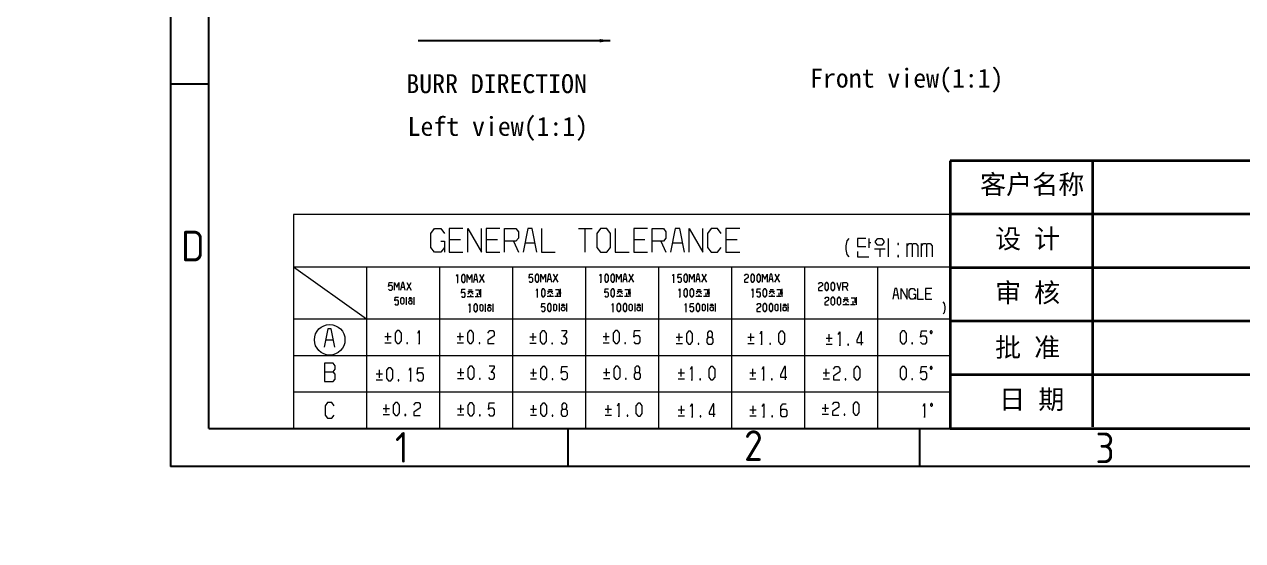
# Model space of a CAD drawing. Header units: millimetres. Extents: x -2825 to 0, y 0 to 11235.
# Drawn here: x -899.4 to -668, y 4907.4 to 5005.5 of the extents above; entities that cross this region are included whole.
import ezdxf
from ezdxf.enums import TextEntityAlignment as Align

# ---------------------------------------------------------------- set-up
doc = ezdxf.new("R2010")
doc.units = ezdxf.units.MM
doc.styles.add('ISO Proportional', font='isocp.shx')
doc.dimstyles.new('\\M+3BBE7\\M+3BABB Standard', dxfattribs={"dimscale": 20, "dimtxt": 0.18, "dimasz": 0.1, "dimexe": 0.18, "dimexo": 0.0625, "dimgap": 0.09, "dimtad": 1, "dimdec": 1, "dimzin": 0, "dimdsep": 46, "dimtxsty": 'Standard', "dimcen": 0, "dimadec": 0, "dimazin": 0, "dimtfac": 1, "dimtdec": 1, "dimtmove": 0, "dimatfit": 2, "dimfxl": 0, "dimtolj": 1, "dimtzin": 0, "dimarcsym": 0})
doc.dimstyles.get("Standard").update_dxf_attribs({"dimscale": 20, "dimtxt": 0.18, "dimasz": 0.1, "dimexe": 0.18, "dimexo": 0.0625, "dimgap": 0.09, "dimtad": 1, "dimdec": 4, "dimzin": 0, "dimdsep": 46, "dimtxsty": 'Standard', "dimcen": 0, "dimadec": 0, "dimazin": 0, "dimtfac": 1, "dimtdec": 4, "dimtmove": 0, "dimatfit": 2, "dimfxl": 0, "dimtolj": 1, "dimtzin": 0, "dimarcsym": 0})

# ---------------------------------------------------------------- blocks, each defined once
blk = doc.blocks.new('*D8')
at = {"color": 0, "lineweight": -2}
for p, q in [((-884.83, 11228.93), (-872.23, 11228.93)), ((-844.06, 11208.64), (-872.23, 11228.93)), ((-839.52, 11205.37), (-842.44, 11207.47)), ((0, 0), (0, 0))]:
    blk.add_line(p, q, dxfattribs=at)
at = {"color": 0}
for points in [[(-842.25, 11207.74), (-842.64, 11207.2), (-844.06, 11208.64)], [(-839.71, 11205.1), (-839.32, 11205.64), (-837.9, 11204.2)]]:
    blk.add_solid(points, dxfattribs=at)
at = {"layer": 'Defpoints', "color": 0}
for p in [(-844.06, 11208.64), (-837.9, 11204.2)]:
    blk.add_point(p, dxfattribs=at)
at = {"color": 0, "insert": (-879.43, 11232.53), "char_height": 3.6, "attachment_point": 5}
blk.add_mtext('\\A1;∅7.6', dxfattribs=at)
blk = doc.blocks.new('*D9')
at = {"color": 0, "lineweight": -2}
for p, q in [((-2824.77, 11144.5), (-2812.17, 11144.5)), ((-2784, 11124.21), (-2812.17, 11144.5)), ((-2779.46, 11120.94), (-2782.38, 11123.04)), ((0, 0), (0, 0))]:
    blk.add_line(p, q, dxfattribs=at)
at = {"color": 0}
for points in [[(-2782.18, 11123.31), (-2782.57, 11122.77), (-2784, 11124.21)], [(-2779.65, 11120.67), (-2779.26, 11121.21), (-2777.83, 11119.77)]]:
    blk.add_solid(points, dxfattribs=at)
at = {"layer": 'Defpoints', "color": 0}
for p in [(-2784, 11124.21), (-2777.83, 11119.77)]:
    blk.add_point(p, dxfattribs=at)
at = {"color": 0, "insert": (-2819.37, 11148.1), "char_height": 3.6, "attachment_point": 5}
blk.add_mtext('\\A1;∅7.6', dxfattribs=at)
blk = doc.blocks.new('*D10')
at = {"color": 0, "lineweight": -2}
for p, q in [((-1174.23, 11152.07), (-1161.63, 11152.07)), ((-1133.46, 11131.78), (-1161.63, 11152.07)), ((-1128.92, 11128.51), (-1131.84, 11130.61)), ((0, 0), (0, 0))]:
    blk.add_line(p, q, dxfattribs=at)
at = {"color": 0}
for points in [[(-1131.64, 11130.88), (-1132.03, 11130.34), (-1133.46, 11131.78)], [(-1129.11, 11128.23), (-1128.72, 11128.78), (-1127.29, 11127.34)]]:
    blk.add_solid(points, dxfattribs=at)
at = {"layer": 'Defpoints', "color": 0}
for p in [(-1133.46, 11131.78), (-1127.29, 11127.34)]:
    blk.add_point(p, dxfattribs=at)
at = {"color": 0, "insert": (-1168.83, 11155.67), "char_height": 3.6, "attachment_point": 5}
blk.add_mtext('\\A1;∅7.6', dxfattribs=at)

msp = doc.modelspace()

# ---------------------------------------------------------------- linework, layer by layer
for p in [(-871.65, 5211.89), (-454.92, 4921.49)]:
    msp.add_line(p, (-871.65, 4921.49))
at = {"color": 0}
for p, q in [((-864.39, 4928.75), (-864.39, 5204.63)), ((-864.39, 4994.09), (-871.65, 4994.09)), ((-864.39, 4928.75), (-462.18, 4928.75)), ((-796.14, 4921.49), (-796.14, 4928.75)), ((-729.35, 4921.49), (-729.35, 4928.75))]:
    msp.add_line(p, q, dxfattribs=at)
at = {"color": 7, "lineweight": 35}
for p, q in [((-723.54, 4979.57), (-723.54, 4928.75)), ((-462.18, 4979.57), (-723.54, 4979.57)), ((-696.55, 4979.57), (-696.55, 4929.06)), ((-462.18, 4969.41), (-723.54, 4969.41)), ((-462.18, 4959.24), (-723.54, 4959.24)), ((-462.18, 4949.08), (-723.54, 4949.08)), ((-588.47, 4938.91), (-723.54, 4938.91)), ((-723.54, 4928.75), (-462.18, 4928.75))]:
    msp.add_line(p, q, dxfattribs=at)
at = {"color": 7, "lineweight": 0}
for points in [[(-848.28, 4969.34), (-848.28, 4928.75)], [(-723.54, 4969.34), (-848.28, 4969.34)], [(-819.61, 4963.11), (-820.32, 4962.22), (-821.51, 4962.22), (-822.22, 4963.11), (-822.22, 4965.78), (-821.51, 4966.67), (-820.32, 4966.67), (-819.61, 4965.78)], [(-816.11, 4966.67), (-818.72, 4966.67), (-818.72, 4962.22), (-816.11, 4962.22)], [(-815.21, 4962.22), (-815.21, 4966.67), (-812.6, 4962.22), (-812.6, 4966.67)], [(-809.1, 4966.67), (-811.71, 4966.67), (-811.71, 4962.22), (-809.1, 4962.22)], [(-808.21, 4962.22), (-808.21, 4966.67), (-806.07, 4966.67), (-805.59, 4966.08), (-805.59, 4964.89), (-806.07, 4964.3), (-808.21, 4964.3)], [(-802.09, 4962.22), (-802.98, 4966.67), (-803.81, 4966.67), (-804.7, 4962.22)], [(-801.2, 4966.67), (-801.2, 4962.22), (-798.58, 4962.22)], [(-794.19, 4966.67), (-791.57, 4966.67)], [(-792.88, 4962.22), (-792.88, 4966.67)], [(-787.18, 4966.67), (-787.18, 4962.22), (-784.56, 4962.22)], [(-781.06, 4966.67), (-783.67, 4966.67), (-783.67, 4962.22), (-781.06, 4962.22)], [(-780.17, 4962.22), (-780.17, 4966.67), (-778.03, 4966.67), (-777.56, 4966.08), (-777.56, 4964.89), (-778.03, 4964.3), (-780.17, 4964.3)], [(-774.05, 4962.22), (-774.94, 4966.67), (-775.77, 4966.67), (-776.66, 4962.22)], [(-773.16, 4962.22), (-773.16, 4966.67), (-770.55, 4962.22), (-770.55, 4966.67)], [(-767.04, 4965.78), (-767.76, 4966.67), (-768.94, 4966.67), (-769.66, 4965.78), (-769.66, 4963.11), (-768.94, 4962.22), (-767.76, 4962.22), (-767.04, 4963.11)], [(-763.54, 4966.67), (-766.15, 4966.67), (-766.15, 4962.22), (-763.54, 4962.22)], [(-848.28, 4965.38), (-848.28, 4928.75)], [(-820.32, 4964.3), (-819.61, 4964.3), (-819.61, 4962.22)], [(-818.72, 4964.6), (-816.58, 4964.6)], [(-811.71, 4964.6), (-809.57, 4964.6)], [(-806.54, 4964.3), (-805.59, 4962.22)], [(-804.35, 4964), (-802.45, 4964)], [(-783.67, 4964.6), (-781.54, 4964.6)], [(-778.51, 4964.3), (-777.56, 4962.22)], [(-776.31, 4964), (-774.41, 4964)], [(-766.15, 4964.6), (-764.01, 4964.6)], [(-742.82, 4964.8), (-743.19, 4964.33), (-743.37, 4963.41), (-743.37, 4962.72), (-743.19, 4961.79), (-742.82, 4961.33)], [(-739.6, 4964.8), (-741.19, 4964.8), (-741.19, 4963.31), (-739.6, 4963.31)], [(-739.01, 4964.8), (-739.01, 4963.06)], [(-739.01, 4964.05), (-738.61, 4964.05)], [(-735.35, 4964.8), (-735.35, 4961.33)], [(-731.73, 4961.33), (-731.73, 4963.87)], [(-731.73, 4963.41), (-731.36, 4963.87), (-730.9, 4963.87), (-730.71, 4963.64)], [(-730.71, 4961.33), (-730.71, 4963.64), (-730.53, 4963.87), (-730.07, 4963.87), (-729.7, 4963.41), (-729.7, 4961.33)], [(-729, 4961.33), (-729, 4963.87)], [(-729, 4963.41), (-728.64, 4963.87), (-728.17, 4963.87), (-727.99, 4963.64)], [(-727.99, 4961.33), (-727.99, 4963.64), (-727.8, 4963.87), (-727.34, 4963.87), (-726.97, 4963.41), (-726.97, 4961.33)], [(-741.19, 4962.32), (-741.19, 4961.33), (-739.01, 4961.33)], [(-737.92, 4962.82), (-735.94, 4962.82)], [(-736.93, 4962.82), (-736.93, 4961.33)], [(-848.28, 4959.44), (-723.54, 4959.44)], [(-848.28, 4959.44), (-834.42, 4949.54)], [(-834.42, 4959.44), (-834.42, 4928.75)], [(-820.56, 4959.44), (-820.56, 4928.75)], [(-806.7, 4959.44), (-806.7, 4928.75)], [(-792.84, 4959.44), (-792.84, 4928.75)], [(-778.98, 4959.44), (-778.98, 4928.75)], [(-765.12, 4959.44), (-765.12, 4928.75)], [(-751.26, 4959.44), (-751.26, 4928.75)], [(-737.4, 4959.44), (-737.4, 4928.75)], [(-817.32, 4957.64), (-817.16, 4957.94), (-817.16, 4956.45)], [(-815.3, 4956.45), (-815.3, 4957.94), (-814.86, 4957.05), (-814.43, 4957.94), (-814.43, 4956.45)], [(-813.26, 4956.45), (-813.55, 4957.94), (-813.83, 4957.94), (-814.13, 4956.45)], [(-814.01, 4957.05), (-813.37, 4957.05)], [(-812.96, 4956.45), (-812.09, 4957.94)], [(-812.96, 4957.94), (-812.09, 4956.45)], [(-803.55, 4956.71), (-803.39, 4956.51), (-803, 4956.51), (-802.84, 4956.71), (-802.84, 4957.21), (-803, 4957.41), (-803.39, 4957.41), (-803.55, 4957.26), (-803.47, 4958), (-802.84, 4958)], [(-801.29, 4956.51), (-801.29, 4958), (-800.86, 4957.11), (-800.42, 4958), (-800.42, 4956.51)], [(-799.25, 4956.51), (-799.55, 4958), (-799.83, 4958), (-800.13, 4956.51)], [(-800.01, 4957.11), (-799.37, 4957.11)], [(-798.96, 4956.51), (-798.09, 4958)], [(-798.96, 4958), (-798.09, 4956.51)], [(-790.11, 4957.7), (-789.95, 4958), (-789.95, 4956.51)], [(-786.93, 4956.51), (-786.93, 4958), (-786.49, 4957.11), (-786.06, 4958), (-786.06, 4956.51)], [(-784.89, 4956.51), (-785.18, 4958), (-785.46, 4958), (-785.76, 4956.51)], [(-785.64, 4957.11), (-785, 4957.11)], [(-784.59, 4956.51), (-783.72, 4958)], [(-784.59, 4958), (-783.72, 4956.51)], [(-776.25, 4957.7), (-776.1, 4958), (-776.1, 4956.51)], [(-775.32, 4956.71), (-775.16, 4956.51), (-774.77, 4956.51), (-774.61, 4956.71), (-774.61, 4957.21), (-774.77, 4957.41), (-775.16, 4957.41), (-775.32, 4957.26), (-775.24, 4958), (-774.61, 4958)], [(-773.06, 4956.51), (-773.06, 4958), (-772.63, 4957.11), (-772.19, 4958), (-772.19, 4956.51)], [(-771.03, 4956.51), (-771.32, 4958), (-771.6, 4958), (-771.9, 4956.51)], [(-771.78, 4957.11), (-771.15, 4957.11)], [(-770.73, 4956.51), (-769.86, 4958)], [(-770.73, 4958), (-769.86, 4956.51)], [(-762.63, 4957.7), (-762.39, 4958), (-762.08, 4958), (-761.92, 4957.8), (-761.92, 4957.41), (-762.63, 4956.91), (-762.63, 4956.51), (-761.92, 4956.51)], [(-759.21, 4956.51), (-759.21, 4958), (-758.77, 4957.11), (-758.33, 4958), (-758.33, 4956.51)], [(-757.17, 4956.51), (-757.46, 4958), (-757.74, 4958), (-758.04, 4956.51)], [(-757.92, 4957.11), (-757.28, 4957.11)], [(-756.87, 4956.51), (-756, 4958)], [(-756.87, 4958), (-756, 4956.51)], [(-830.23, 4955.17), (-830.06, 4954.97), (-829.67, 4954.97), (-829.51, 4955.17), (-829.51, 4955.67), (-829.67, 4955.87), (-830.06, 4955.87), (-830.23, 4955.71), (-830.15, 4956.46), (-829.51, 4956.46)], [(-829.14, 4954.97), (-829.14, 4956.46), (-828.7, 4955.57), (-828.26, 4956.46), (-828.26, 4954.97)], [(-827.1, 4954.97), (-827.39, 4956.46), (-827.67, 4956.46), (-827.97, 4954.97)], [(-827.85, 4955.57), (-827.22, 4955.57)], [(-826.8, 4954.97), (-825.93, 4956.46)], [(-826.8, 4956.46), (-825.93, 4954.97)], [(-817.24, 4956.45), (-817.08, 4956.45)], [(-816.38, 4953.88), (-816.23, 4953.68), (-815.83, 4953.68), (-815.67, 4953.88), (-815.67, 4954.37), (-815.83, 4954.57), (-816.23, 4954.57), (-816.38, 4954.42), (-816.3, 4955.17), (-815.67, 4955.17)], [(-815.21, 4954.74), (-814.19, 4954.74)], [(-815.21, 4954.21), (-814.7, 4954.74), (-814.19, 4954.21)], [(-815.04, 4955.06), (-814.36, 4955.06)], [(-813.73, 4955.06), (-813.05, 4955.06), (-813.05, 4954.1)], [(-812.79, 4955.17), (-812.79, 4953.68)], [(-802.15, 4954.93), (-801.99, 4955.23), (-801.99, 4953.74)], [(-800.04, 4954.8), (-799.02, 4954.8)], [(-800.04, 4954.27), (-799.53, 4954.8), (-799.02, 4954.27)], [(-799.87, 4955.12), (-799.19, 4955.12)], [(-798.56, 4955.12), (-797.88, 4955.12), (-797.88, 4954.16)], [(-798.22, 4954.49), (-798.22, 4953.85)], [(-797.62, 4955.23), (-797.62, 4953.74)], [(-797.62, 4954.49), (-797.45, 4954.49)], [(-790.03, 4956.51), (-789.88, 4956.51)], [(-789.18, 4953.94), (-789.02, 4953.74), (-788.63, 4953.74), (-788.47, 4953.94), (-788.47, 4954.43), (-788.63, 4954.63), (-789.02, 4954.63), (-789.18, 4954.49), (-789.1, 4955.23), (-788.47, 4955.23)], [(-786.84, 4954.8), (-785.82, 4954.8)], [(-786.84, 4954.27), (-786.33, 4954.8), (-785.82, 4954.27)], [(-786.67, 4955.12), (-785.99, 4955.12)], [(-785.35, 4955.12), (-784.68, 4955.12), (-784.68, 4954.16)], [(-785.02, 4954.49), (-785.02, 4953.85)], [(-784.42, 4955.23), (-784.42, 4953.74)], [(-784.42, 4954.49), (-784.25, 4954.49)], [(-776.18, 4956.51), (-776.02, 4956.51)], [(-775.09, 4954.93), (-774.93, 4955.23), (-774.93, 4953.74)], [(-771.81, 4954.8), (-770.79, 4954.8)], [(-771.81, 4954.27), (-771.3, 4954.8), (-770.79, 4954.27)], [(-771.64, 4955.12), (-770.96, 4955.12)], [(-770.33, 4955.12), (-769.65, 4955.12), (-769.65, 4954.16)], [(-769.99, 4954.49), (-769.99, 4953.85)], [(-769.39, 4955.23), (-769.39, 4953.74)], [(-769.39, 4954.49), (-769.23, 4954.49)], [(-761.22, 4954.93), (-761.07, 4955.23), (-761.07, 4953.74)], [(-760.3, 4953.94), (-760.13, 4953.74), (-759.74, 4953.74), (-759.58, 4953.94), (-759.58, 4954.43), (-759.74, 4954.63), (-760.13, 4954.63), (-760.3, 4954.49), (-760.21, 4955.23), (-759.58, 4955.23)], [(-757.95, 4954.8), (-756.94, 4954.8)], [(-757.95, 4954.27), (-757.44, 4954.8), (-756.94, 4954.27)], [(-757.78, 4955.12), (-757.1, 4955.12)], [(-756.47, 4955.12), (-755.79, 4955.12), (-755.79, 4954.16)], [(-756.13, 4954.49), (-756.13, 4953.85)], [(-755.54, 4955.23), (-755.54, 4953.74)], [(-755.54, 4954.49), (-755.36, 4954.49)], [(-748.55, 4956.14), (-748.31, 4956.44), (-747.99, 4956.44), (-747.83, 4956.25), (-747.83, 4955.85), (-748.55, 4955.36), (-748.55, 4954.96), (-747.83, 4954.96)], [(-745.12, 4956.44), (-744.68, 4954.96), (-744.25, 4956.44)], [(-743.95, 4954.96), (-743.95, 4956.44), (-743.24, 4956.44), (-743.08, 4956.25), (-743.08, 4955.85), (-743.24, 4955.65), (-743.95, 4955.65)], [(-743.4, 4955.65), (-743.08, 4954.96)], [(-733.3, 4953.31), (-733.69, 4955.29), (-734.06, 4955.29), (-734.46, 4953.31)], [(-732.9, 4953.31), (-732.9, 4955.29), (-731.74, 4953.31), (-731.74, 4955.29)], [(-730.18, 4953.71), (-730.5, 4953.31), (-731.03, 4953.31), (-731.35, 4953.71), (-731.35, 4954.89), (-731.03, 4955.29), (-730.5, 4955.29), (-730.18, 4954.89)], [(-729.79, 4955.29), (-729.79, 4953.31), (-728.63, 4953.31)], [(-727.07, 4955.29), (-728.23, 4955.29), (-728.23, 4953.31), (-727.07, 4953.31)], [(-829.06, 4952.4), (-828.9, 4952.2), (-828.5, 4952.2), (-828.34, 4952.4), (-828.34, 4952.89), (-828.5, 4953.09), (-828.9, 4953.09), (-829.06, 4952.94), (-828.98, 4953.69), (-828.34, 4953.69)], [(-826.87, 4953.69), (-826.87, 4952.2)], [(-826.48, 4953.37), (-825.72, 4953.37)], [(-826.31, 4953.58), (-825.89, 4953.58)], [(-825.47, 4953.69), (-825.47, 4952.2)], [(-825.47, 4952.94), (-825.29, 4952.94)], [(-815.3, 4953.79), (-814.11, 4953.79)], [(-814.98, 4952.1), (-814.82, 4952.39), (-814.82, 4950.91)], [(-814.7, 4954.1), (-814.7, 4953.79)], [(-813.81, 4953.79), (-812.96, 4953.79)], [(-813.39, 4954.42), (-813.39, 4953.79)], [(-812.79, 4954.42), (-812.62, 4954.42)], [(-811.86, 4952.39), (-811.86, 4950.91)], [(-811.31, 4952.29), (-810.88, 4952.29)], [(-810.46, 4952.39), (-810.46, 4950.91)], [(-802.07, 4953.74), (-801.91, 4953.74)], [(-801.21, 4951.17), (-801.06, 4950.97), (-800.66, 4950.97), (-800.5, 4951.17), (-800.5, 4951.66), (-800.66, 4951.86), (-801.06, 4951.86), (-801.21, 4951.71), (-801.14, 4952.45), (-800.5, 4952.45)], [(-800.13, 4953.85), (-798.94, 4953.85)], [(-799.53, 4954.16), (-799.53, 4953.85)], [(-798.64, 4953.85), (-797.79, 4953.85)], [(-797.85, 4952.45), (-797.85, 4950.97)], [(-797.3, 4952.35), (-796.88, 4952.35)], [(-796.45, 4952.45), (-796.45, 4950.97)], [(-787.78, 4952.16), (-787.62, 4952.45), (-787.62, 4950.97)], [(-786.93, 4953.85), (-785.74, 4953.85)], [(-786.33, 4954.16), (-786.33, 4953.85)], [(-785.44, 4953.85), (-784.59, 4953.85)], [(-783.49, 4952.45), (-783.49, 4950.97)], [(-782.93, 4952.35), (-782.51, 4952.35)], [(-782.08, 4952.45), (-782.08, 4950.97)], [(-775.01, 4953.74), (-774.85, 4953.74)], [(-773.92, 4952.16), (-773.76, 4952.45), (-773.76, 4950.97)], [(-772.99, 4951.17), (-772.83, 4950.97), (-772.43, 4950.97), (-772.27, 4951.17), (-772.27, 4951.66), (-772.43, 4951.86), (-772.83, 4951.86), (-772.99, 4951.71), (-772.91, 4952.45), (-772.27, 4952.45)], [(-771.9, 4953.85), (-770.71, 4953.85)], [(-771.3, 4954.16), (-771.3, 4953.85)], [(-770.41, 4953.85), (-769.56, 4953.85)], [(-769.63, 4952.45), (-769.63, 4950.97)], [(-769.08, 4952.35), (-768.65, 4952.35)], [(-768.23, 4952.45), (-768.23, 4950.97)], [(-761.15, 4953.74), (-760.99, 4953.74)], [(-760.3, 4952.16), (-760.06, 4952.45), (-759.74, 4952.45), (-759.58, 4952.26), (-759.58, 4951.86), (-760.3, 4951.37), (-760.3, 4950.97), (-759.58, 4950.97)], [(-758.04, 4953.85), (-756.85, 4953.85)], [(-757.44, 4954.16), (-757.44, 4953.85)], [(-756.55, 4953.85), (-755.7, 4953.85)], [(-755.77, 4952.45), (-755.77, 4950.97)], [(-755.21, 4952.35), (-754.79, 4952.35)], [(-754.37, 4952.45), (-754.37, 4950.97)], [(-747.38, 4953.37), (-747.14, 4953.67), (-746.82, 4953.67), (-746.66, 4953.47), (-746.66, 4953.08), (-747.38, 4952.58), (-747.38, 4952.18), (-746.66, 4952.18)], [(-743.95, 4952.29), (-742.76, 4952.29)], [(-743.87, 4953.25), (-742.85, 4953.25)], [(-743.87, 4952.71), (-743.36, 4953.25), (-742.85, 4952.71)], [(-743.7, 4953.56), (-743.02, 4953.56)], [(-743.36, 4952.61), (-743.36, 4952.29)], [(-742.47, 4952.29), (-741.62, 4952.29)], [(-742.38, 4953.56), (-741.7, 4953.56), (-741.7, 4952.61)], [(-742.04, 4952.93), (-742.04, 4952.29)], [(-741.45, 4953.67), (-741.45, 4952.18)], [(-741.45, 4952.93), (-741.28, 4952.93)], [(-734.3, 4954.1), (-733.46, 4954.1)], [(-730.5, 4954.23), (-730.18, 4954.23), (-730.18, 4953.31)], [(-728.23, 4954.37), (-727.28, 4954.37)], [(-724.87, 4950.47), (-724.63, 4950.78), (-724.51, 4951.39), (-724.51, 4951.86), (-724.63, 4952.47), (-724.87, 4952.78)], [(-814.9, 4950.91), (-814.74, 4950.91)], [(-811.47, 4952.08), (-810.71, 4952.08)], [(-810.46, 4951.65), (-810.29, 4951.65)], [(-797.47, 4952.14), (-796.71, 4952.14)], [(-796.45, 4951.71), (-796.29, 4951.71)], [(-787.7, 4950.97), (-787.54, 4950.97)], [(-783.1, 4952.14), (-782.34, 4952.14)], [(-782.08, 4951.71), (-781.92, 4951.71)], [(-773.84, 4950.97), (-773.68, 4950.97)], [(-769.24, 4952.14), (-768.48, 4952.14)], [(-768.23, 4951.71), (-768.06, 4951.71)], [(-755.38, 4952.14), (-754.62, 4952.14)], [(-754.37, 4951.71), (-754.2, 4951.71)], [(-848.28, 4949.54), (-723.54, 4949.54)], [(-840.44, 4944.19), (-841.13, 4947.65), (-841.78, 4947.65), (-842.47, 4944.19)], [(-842.19, 4945.58), (-840.72, 4945.58)], [(-830.94, 4946.18), (-829.75, 4946.18)], [(-830.35, 4945.44), (-830.35, 4946.92)], [(-824.7, 4946.84), (-824.44, 4947.34), (-824.44, 4944.86)], [(-817.22, 4946.18), (-816.03, 4946.18)], [(-816.62, 4945.44), (-816.62, 4946.92)], [(-811.38, 4946.84), (-810.98, 4947.34), (-810.45, 4947.34), (-810.19, 4947), (-810.19, 4946.34), (-811.38, 4945.52), (-811.38, 4944.86), (-810.19, 4944.86)], [(-803.39, 4946.12), (-802.2, 4946.12)], [(-802.8, 4945.37), (-802.8, 4946.86)], [(-797.55, 4945.13), (-797.28, 4944.8), (-796.62, 4944.8), (-796.36, 4945.13), (-796.36, 4945.79), (-796.62, 4946.12), (-797.02, 4946.12), (-796.36, 4946.94), (-796.36, 4947.27), (-797.42, 4947.27)], [(-789.5, 4946.18), (-788.31, 4946.18)], [(-788.91, 4945.44), (-788.91, 4946.92)], [(-783.66, 4945.19), (-783.39, 4944.86), (-782.73, 4944.86), (-782.47, 4945.19), (-782.47, 4946.02), (-782.73, 4946.34), (-783.39, 4946.34), (-783.66, 4946.1), (-783.53, 4947.34), (-782.47, 4947.34)], [(-775.61, 4946.04), (-774.43, 4946.04)], [(-775.02, 4945.3), (-775.02, 4946.78)], [(-769.51, 4946.04), (-768.85, 4946.04), (-768.72, 4946.37), (-768.72, 4946.87), (-768.98, 4947.2), (-769.38, 4947.2), (-769.64, 4946.87), (-769.64, 4946.37), (-769.51, 4946.04), (-769.77, 4945.71), (-769.77, 4945.05), (-769.51, 4944.72), (-768.85, 4944.72), (-768.59, 4945.05), (-768.59, 4945.71), (-768.85, 4946.04)], [(-762, 4946.04), (-760.82, 4946.04)], [(-761.41, 4945.3), (-761.41, 4946.78)], [(-759.66, 4946.7), (-759.4, 4947.2), (-759.4, 4944.72)], [(-747.15, 4945.9), (-745.96, 4945.9)], [(-746.56, 4945.16), (-746.56, 4946.65)], [(-744.81, 4946.56), (-744.54, 4947.06), (-744.54, 4944.58)], [(-740.39, 4944.58), (-740.39, 4947.06), (-740.52, 4947.06), (-741.31, 4945.41), (-741.31, 4945.08), (-740.12, 4945.08)], [(-729.17, 4945.14), (-728.91, 4944.81), (-728.25, 4944.81), (-727.99, 4945.14), (-727.99, 4945.96), (-728.25, 4946.29), (-728.91, 4946.29), (-729.17, 4946.04), (-729.04, 4947.28), (-727.99, 4947.28)], [(-830.94, 4945.02), (-829.75, 4945.02)], [(-824.57, 4944.86), (-824.31, 4944.86)], [(-817.22, 4945.02), (-816.03, 4945.02)], [(-803.39, 4944.96), (-802.2, 4944.96)], [(-789.5, 4945.02), (-788.31, 4945.02)], [(-775.61, 4944.89), (-774.43, 4944.89)], [(-762, 4944.89), (-760.82, 4944.89)], [(-759.53, 4944.72), (-759.27, 4944.72)], [(-747.15, 4944.75), (-745.96, 4944.75)], [(-744.68, 4944.58), (-744.41, 4944.58)], [(-848.28, 4942.61), (-723.54, 4942.61)], [(-842.42, 4939.51), (-840.76, 4939.51), (-840.39, 4939.97), (-840.39, 4940.66), (-840.76, 4941.12), (-842.42, 4941.12), (-842.42, 4937.66), (-840.76, 4937.66), (-840.39, 4938.12), (-840.39, 4939.05), (-840.76, 4939.51)], [(-832.58, 4939.12), (-831.4, 4939.12)], [(-831.99, 4938.37), (-831.99, 4939.86)], [(-826.35, 4939.78), (-826.08, 4940.27), (-826.08, 4937.79)], [(-824.79, 4938.13), (-824.53, 4937.79), (-823.87, 4937.79), (-823.61, 4938.13), (-823.61, 4938.95), (-823.87, 4939.28), (-824.53, 4939.28), (-824.79, 4939.03), (-824.66, 4940.27), (-823.61, 4940.27)], [(-817.13, 4939.39), (-815.94, 4939.39)], [(-816.54, 4938.65), (-816.54, 4940.13)], [(-811.29, 4938.4), (-811.02, 4938.07), (-810.36, 4938.07), (-810.1, 4938.4), (-810.1, 4939.06), (-810.36, 4939.39), (-810.76, 4939.39), (-810.1, 4940.22), (-810.1, 4940.55), (-811.15, 4940.55)], [(-803.3, 4939.32), (-802.11, 4939.32)], [(-802.71, 4938.58), (-802.71, 4940.07)], [(-797.46, 4938.34), (-797.2, 4938.01), (-796.54, 4938.01), (-796.27, 4938.34), (-796.27, 4939.16), (-796.54, 4939.49), (-797.2, 4939.49), (-797.46, 4939.24), (-797.33, 4940.48), (-796.27, 4940.48)], [(-789.41, 4939.39), (-788.22, 4939.39)], [(-788.82, 4938.65), (-788.82, 4940.13)], [(-783.31, 4939.39), (-782.65, 4939.39), (-782.51, 4939.72), (-782.51, 4940.22), (-782.78, 4940.55), (-783.17, 4940.55), (-783.44, 4940.22), (-783.44, 4939.72), (-783.31, 4939.39), (-783.57, 4939.06), (-783.57, 4938.4), (-783.31, 4938.07), (-782.65, 4938.07), (-782.38, 4938.4), (-782.38, 4939.06), (-782.65, 4939.39)], [(-775.25, 4939.32), (-774.06, 4939.32)], [(-774.66, 4938.58), (-774.66, 4940.06)], [(-772.91, 4939.98), (-772.64, 4940.48), (-772.64, 4938)], [(-761.64, 4939.32), (-760.45, 4939.32)], [(-761.05, 4938.58), (-761.05, 4940.06)], [(-759.3, 4939.98), (-759.03, 4940.48), (-759.03, 4938)], [(-754.87, 4938), (-754.87, 4940.48), (-755.01, 4940.48), (-755.8, 4938.83), (-755.8, 4938.5), (-754.61, 4938.5)], [(-747.68, 4939.32), (-746.5, 4939.32)], [(-747.09, 4938.58), (-747.09, 4940.06)], [(-745.74, 4939.98), (-745.34, 4940.48), (-744.81, 4940.48), (-744.55, 4940.15), (-744.55, 4939.49), (-745.74, 4938.66), (-745.74, 4938), (-744.55, 4938)], [(-729.17, 4938.34), (-728.91, 4938.01), (-728.25, 4938.01), (-727.99, 4938.34), (-727.99, 4939.17), (-728.25, 4939.5), (-728.91, 4939.5), (-729.17, 4939.25), (-729.04, 4940.49), (-727.99, 4940.49)], [(-832.58, 4937.96), (-831.4, 4937.96)], [(-826.21, 4937.79), (-825.95, 4937.79)], [(-817.13, 4938.23), (-815.94, 4938.23)], [(-803.3, 4938.17), (-802.11, 4938.17)], [(-789.41, 4938.23), (-788.22, 4938.23)], [(-775.25, 4938.17), (-774.06, 4938.17)], [(-772.77, 4938), (-772.51, 4938)], [(-761.64, 4938.17), (-760.45, 4938.17)], [(-759.16, 4938), (-758.9, 4938)], [(-747.68, 4938.17), (-746.5, 4938.17)], [(-848.28, 4935.68), (-723.54, 4935.68)], [(-840.55, 4933.06), (-841.02, 4933.65), (-841.81, 4933.65), (-842.29, 4933.06), (-842.29, 4931.27), (-841.81, 4930.68), (-841.02, 4930.68), (-840.55, 4931.27)], [(-825.44, 4933.18), (-825.05, 4933.67), (-824.52, 4933.67), (-824.25, 4933.34), (-824.25, 4932.68), (-825.44, 4931.86), (-825.44, 4931.2), (-824.25, 4931.2)], [(-745.9, 4933.27), (-745.51, 4933.76), (-744.98, 4933.76), (-744.72, 4933.44), (-744.72, 4932.78), (-745.9, 4931.95), (-745.9, 4931.29), (-744.72, 4931.29)], [(-831.28, 4932.52), (-830.09, 4932.52)], [(-831.28, 4931.36), (-830.09, 4931.36)], [(-830.69, 4931.77), (-830.69, 4933.26)], [(-817.13, 4932.45), (-815.94, 4932.45)], [(-816.54, 4931.71), (-816.54, 4933.2)], [(-811.29, 4931.47), (-811.02, 4931.13), (-810.36, 4931.13), (-810.1, 4931.47), (-810.1, 4932.29), (-810.36, 4932.62), (-811.02, 4932.62), (-811.29, 4932.37), (-811.15, 4933.61), (-810.1, 4933.61)], [(-803.3, 4932.39), (-802.11, 4932.39)], [(-802.71, 4931.65), (-802.71, 4933.13)], [(-797.2, 4932.39), (-796.54, 4932.39), (-796.4, 4932.72), (-796.4, 4933.22), (-796.67, 4933.55), (-797.06, 4933.55), (-797.33, 4933.22), (-797.33, 4932.72), (-797.2, 4932.39), (-797.46, 4932.06), (-797.46, 4931.4), (-797.2, 4931.07), (-796.54, 4931.07), (-796.27, 4931.4), (-796.27, 4932.06), (-796.54, 4932.39)], [(-789.09, 4932.4), (-787.91, 4932.4)], [(-788.5, 4931.66), (-788.5, 4933.15)], [(-786.75, 4933.06), (-786.49, 4933.56), (-786.49, 4931.08)], [(-775.21, 4932.27), (-774.02, 4932.27)], [(-774.61, 4931.52), (-774.61, 4933.01)], [(-772.86, 4932.93), (-772.6, 4933.42), (-772.6, 4930.95)], [(-768.44, 4930.95), (-768.44, 4933.42), (-768.58, 4933.42), (-769.37, 4931.77), (-769.37, 4931.44), (-768.18, 4931.44)], [(-761.6, 4932.27), (-760.41, 4932.27)], [(-761, 4931.52), (-761, 4933.01)], [(-759.25, 4932.93), (-758.99, 4933.42), (-758.99, 4930.95)], [(-755.76, 4932.1), (-755.49, 4932.43), (-754.83, 4932.43), (-754.57, 4932.1), (-754.57, 4931.27), (-754.83, 4930.95), (-755.49, 4930.95), (-755.76, 4931.27), (-755.76, 4932.93), (-755.36, 4933.42), (-754.7, 4933.42)], [(-747.85, 4932.61), (-746.66, 4932.61)], [(-747.85, 4931.46), (-746.66, 4931.46)], [(-747.25, 4931.87), (-747.25, 4933.35)], [(-728.72, 4932.95), (-728.46, 4933.45), (-728.46, 4930.97)], [(-817.13, 4931.3), (-815.94, 4931.3)], [(-803.3, 4931.24), (-802.11, 4931.24)], [(-789.09, 4931.25), (-787.91, 4931.25)], [(-786.62, 4931.08), (-786.35, 4931.08)], [(-775.21, 4931.11), (-774.02, 4931.11)], [(-772.73, 4930.95), (-772.47, 4930.95)], [(-761.6, 4931.11), (-760.41, 4931.11)], [(-759.12, 4930.95), (-758.86, 4930.95)], [(-728.59, 4930.97), (-728.33, 4930.97)]]:
    msp.add_lwpolyline(points, dxfattribs=at)
for points in [[(-790.68, 4963.11), (-789.97, 4962.22), (-788.78, 4962.22), (-788.07, 4963.11), (-788.07, 4965.78), (-788.78, 4966.67), (-789.97, 4966.67), (-790.68, 4965.78)], [(-737.33, 4964.8), (-736.54, 4964.8), (-736.14, 4964.3), (-736.14, 4964.05), (-736.54, 4963.56), (-737.33, 4963.56), (-737.72, 4964.05), (-737.72, 4964.3)], [(-733.35, 4963.64), (-733.35, 4963.87), (-733.53, 4963.87), (-733.53, 4963.64)], [(-733.53, 4961.56), (-733.53, 4961.33), (-733.35, 4961.33), (-733.35, 4961.56)], [(-816.38, 4956.75), (-816.15, 4956.45), (-815.91, 4956.45), (-815.67, 4956.75), (-815.67, 4957.64), (-815.91, 4957.94), (-816.15, 4957.94), (-816.38, 4957.64)], [(-802.38, 4956.81), (-802.15, 4956.51), (-801.91, 4956.51), (-801.67, 4956.81), (-801.67, 4957.7), (-801.91, 4958), (-802.15, 4958), (-802.38, 4957.7)], [(-789.18, 4956.81), (-788.94, 4956.51), (-788.71, 4956.51), (-788.47, 4956.81), (-788.47, 4957.7), (-788.71, 4958), (-788.94, 4958), (-789.18, 4957.7)], [(-788.02, 4956.81), (-787.78, 4956.51), (-787.54, 4956.51), (-787.3, 4956.81), (-787.3, 4957.7), (-787.54, 4958), (-787.78, 4958), (-788.02, 4957.7)], [(-774.15, 4956.81), (-773.92, 4956.51), (-773.68, 4956.51), (-773.44, 4956.81), (-773.44, 4957.7), (-773.68, 4958), (-773.92, 4958), (-774.15, 4957.7)], [(-761.46, 4956.81), (-761.22, 4956.51), (-760.99, 4956.51), (-760.75, 4956.81), (-760.75, 4957.7), (-760.99, 4958), (-761.22, 4958), (-761.46, 4957.7)], [(-760.3, 4956.81), (-760.06, 4956.51), (-759.82, 4956.51), (-759.58, 4956.81), (-759.58, 4957.7), (-759.82, 4958), (-760.06, 4958), (-760.3, 4957.7)], [(-801.21, 4954.04), (-800.98, 4953.74), (-800.74, 4953.74), (-800.5, 4954.04), (-800.5, 4954.93), (-800.74, 4955.23), (-800.98, 4955.23), (-801.21, 4954.93)], [(-788.02, 4954.04), (-787.78, 4953.74), (-787.54, 4953.74), (-787.3, 4954.04), (-787.3, 4954.93), (-787.54, 4955.23), (-787.78, 4955.23), (-788.02, 4954.93)], [(-774.15, 4954.04), (-773.92, 4953.74), (-773.68, 4953.74), (-773.44, 4954.04), (-773.44, 4954.93), (-773.68, 4955.23), (-773.92, 4955.23), (-774.15, 4954.93)], [(-772.99, 4954.04), (-772.75, 4953.74), (-772.51, 4953.74), (-772.27, 4954.04), (-772.27, 4954.93), (-772.51, 4955.23), (-772.75, 4955.23), (-772.99, 4954.93)], [(-759.13, 4954.04), (-758.89, 4953.74), (-758.65, 4953.74), (-758.41, 4954.04), (-758.41, 4954.93), (-758.65, 4955.23), (-758.89, 4955.23), (-759.13, 4954.93)], [(-747.38, 4955.25), (-747.14, 4954.96), (-746.9, 4954.96), (-746.66, 4955.25), (-746.66, 4956.14), (-746.9, 4956.44), (-747.14, 4956.44), (-747.38, 4956.14)], [(-746.21, 4955.25), (-745.97, 4954.96), (-745.74, 4954.96), (-745.5, 4955.25), (-745.5, 4956.14), (-745.74, 4956.44), (-745.97, 4956.44), (-746.21, 4956.14)], [(-827.71, 4953.58), (-827.54, 4953.58), (-827.37, 4953.37), (-827.37, 4952.52), (-827.54, 4952.31), (-827.71, 4952.31), (-827.88, 4952.52), (-827.88, 4953.37)], [(-826.23, 4953.05), (-825.97, 4953.05), (-825.8, 4952.84), (-825.8, 4952.52), (-825.97, 4952.31), (-826.23, 4952.31), (-826.4, 4952.52), (-826.4, 4952.84)], [(-814.05, 4951.21), (-813.81, 4950.91), (-813.57, 4950.91), (-813.34, 4951.21), (-813.34, 4952.1), (-813.57, 4952.39), (-813.81, 4952.39), (-814.05, 4952.1)], [(-812.7, 4952.29), (-812.54, 4952.29), (-812.36, 4952.08), (-812.36, 4951.23), (-812.54, 4951.01), (-812.7, 4951.01), (-812.87, 4951.23), (-812.87, 4952.08)], [(-800.05, 4951.27), (-799.81, 4950.97), (-799.57, 4950.97), (-799.33, 4951.27), (-799.33, 4952.16), (-799.57, 4952.45), (-799.81, 4952.45), (-800.05, 4952.16)], [(-798.7, 4952.35), (-798.53, 4952.35), (-798.36, 4952.14), (-798.36, 4951.29), (-798.53, 4951.08), (-798.7, 4951.08), (-798.87, 4951.29), (-798.87, 4952.14)], [(-786.85, 4951.27), (-786.61, 4950.97), (-786.37, 4950.97), (-786.13, 4951.27), (-786.13, 4952.16), (-786.37, 4952.45), (-786.61, 4952.45), (-786.85, 4952.16)], [(-785.68, 4951.27), (-785.44, 4950.97), (-785.2, 4950.97), (-784.97, 4951.27), (-784.97, 4952.16), (-785.2, 4952.45), (-785.44, 4952.45), (-785.68, 4952.16)], [(-784.33, 4952.35), (-784.16, 4952.35), (-784, 4952.14), (-784, 4951.29), (-784.16, 4951.08), (-784.33, 4951.08), (-784.51, 4951.29), (-784.51, 4952.14)], [(-771.82, 4951.27), (-771.58, 4950.97), (-771.34, 4950.97), (-771.1, 4951.27), (-771.1, 4952.16), (-771.34, 4952.45), (-771.58, 4952.45), (-771.82, 4952.16)], [(-770.48, 4952.35), (-770.3, 4952.35), (-770.13, 4952.14), (-770.13, 4951.29), (-770.3, 4951.08), (-770.48, 4951.08), (-770.64, 4951.29), (-770.64, 4952.14)], [(-759.13, 4951.27), (-758.89, 4950.97), (-758.65, 4950.97), (-758.41, 4951.27), (-758.41, 4952.16), (-758.65, 4952.45), (-758.89, 4952.45), (-759.13, 4952.16)], [(-757.96, 4951.27), (-757.72, 4950.97), (-757.48, 4950.97), (-757.25, 4951.27), (-757.25, 4952.16), (-757.48, 4952.45), (-757.72, 4952.45), (-757.96, 4952.16)], [(-756.61, 4952.35), (-756.44, 4952.35), (-756.28, 4952.14), (-756.28, 4951.29), (-756.44, 4951.08), (-756.61, 4951.08), (-756.79, 4951.29), (-756.79, 4952.14)], [(-746.21, 4952.48), (-745.97, 4952.18), (-745.74, 4952.18), (-745.5, 4952.48), (-745.5, 4953.37), (-745.74, 4953.67), (-745.97, 4953.67), (-746.21, 4953.37)], [(-745.04, 4952.48), (-744.8, 4952.18), (-744.57, 4952.18), (-744.33, 4952.48), (-744.33, 4953.37), (-744.57, 4953.67), (-744.8, 4953.67), (-745.04, 4953.37)], [(-811.22, 4951.76), (-810.96, 4951.76), (-810.8, 4951.54), (-810.8, 4951.23), (-810.96, 4951.01), (-811.22, 4951.01), (-811.39, 4951.23), (-811.39, 4951.54)], [(-797.22, 4951.82), (-796.96, 4951.82), (-796.79, 4951.61), (-796.79, 4951.29), (-796.96, 4951.08), (-797.22, 4951.08), (-797.39, 4951.29), (-797.39, 4951.61)], [(-782.85, 4951.82), (-782.59, 4951.82), (-782.42, 4951.61), (-782.42, 4951.29), (-782.59, 4951.08), (-782.85, 4951.08), (-783.02, 4951.29), (-783.02, 4951.61)], [(-768.99, 4951.82), (-768.74, 4951.82), (-768.57, 4951.61), (-768.57, 4951.29), (-768.74, 4951.08), (-768.99, 4951.08), (-769.16, 4951.29), (-769.16, 4951.61)], [(-755.13, 4951.82), (-754.87, 4951.82), (-754.7, 4951.61), (-754.7, 4951.29), (-754.87, 4951.08), (-755.13, 4951.08), (-755.3, 4951.29), (-755.3, 4951.61)], [(-828.99, 4945.36), (-828.6, 4944.86), (-828.2, 4944.86), (-827.81, 4945.36), (-827.81, 4946.84), (-828.2, 4947.34), (-828.6, 4947.34), (-828.99, 4946.84)], [(-815.27, 4945.36), (-814.87, 4944.86), (-814.48, 4944.86), (-814.08, 4945.36), (-814.08, 4946.84), (-814.48, 4947.34), (-814.87, 4947.34), (-815.27, 4946.84)], [(-801.44, 4945.29), (-801.05, 4944.8), (-800.65, 4944.8), (-800.26, 4945.29), (-800.26, 4946.78), (-800.65, 4947.27), (-801.05, 4947.27), (-801.44, 4946.78)], [(-787.55, 4945.36), (-787.16, 4944.86), (-786.76, 4944.86), (-786.37, 4945.36), (-786.37, 4946.84), (-786.76, 4947.34), (-787.16, 4947.34), (-787.55, 4946.84)], [(-773.67, 4945.22), (-773.27, 4944.72), (-772.88, 4944.72), (-772.48, 4945.22), (-772.48, 4946.7), (-772.88, 4947.2), (-773.27, 4947.2), (-773.67, 4946.7)], [(-756.16, 4945.22), (-755.77, 4944.72), (-755.37, 4944.72), (-754.98, 4945.22), (-754.98, 4946.7), (-755.37, 4947.2), (-755.77, 4947.2), (-756.16, 4946.7)], [(-733.07, 4945.3), (-732.67, 4944.81), (-732.27, 4944.81), (-731.88, 4945.3), (-731.88, 4946.79), (-732.27, 4947.28), (-732.67, 4947.28), (-733.07, 4946.79)], [(-727.22, 4946.79), (-727.09, 4946.79), (-726.96, 4946.95), (-726.96, 4947.12), (-727.09, 4947.28), (-727.22, 4947.28), (-727.36, 4947.12), (-727.36, 4946.95)], [(-826.78, 4945.02), (-826.78, 4944.86), (-826.65, 4944.86), (-826.65, 4945.02)], [(-813.06, 4945.02), (-813.06, 4944.86), (-812.93, 4944.86), (-812.93, 4945.02)], [(-799.23, 4944.96), (-799.23, 4944.8), (-799.1, 4944.8), (-799.1, 4944.96)], [(-785.34, 4945.02), (-785.34, 4944.86), (-785.21, 4944.86), (-785.21, 4945.02)], [(-771.46, 4944.89), (-771.46, 4944.72), (-771.32, 4944.72), (-771.32, 4944.89)], [(-757.85, 4944.89), (-757.85, 4944.72), (-757.71, 4944.72), (-757.71, 4944.89)], [(-742.99, 4944.75), (-742.99, 4944.58), (-742.86, 4944.58), (-742.86, 4944.75)], [(-730.86, 4944.97), (-730.86, 4944.81), (-730.72, 4944.81), (-730.72, 4944.97)], [(-830.64, 4938.29), (-830.24, 4937.79), (-829.84, 4937.79), (-829.45, 4938.29), (-829.45, 4939.78), (-829.84, 4940.27), (-830.24, 4940.27), (-830.64, 4939.78)], [(-815.18, 4938.57), (-814.79, 4938.07), (-814.39, 4938.07), (-813.99, 4938.57), (-813.99, 4940.05), (-814.39, 4940.55), (-814.79, 4940.55), (-815.18, 4940.05)], [(-801.36, 4938.5), (-800.96, 4938.01), (-800.56, 4938.01), (-800.17, 4938.5), (-800.17, 4939.98), (-800.56, 4940.48), (-800.96, 4940.48), (-801.36, 4939.98)], [(-787.46, 4938.57), (-787.07, 4938.07), (-786.67, 4938.07), (-786.28, 4938.57), (-786.28, 4940.05), (-786.67, 4940.55), (-787.07, 4940.55), (-787.46, 4940.05)], [(-769.41, 4938.5), (-769.01, 4938), (-768.62, 4938), (-768.22, 4938.5), (-768.22, 4939.98), (-768.62, 4940.48), (-769.01, 4940.48), (-769.41, 4939.98)], [(-741.84, 4938.5), (-741.45, 4938), (-741.05, 4938), (-740.66, 4938.5), (-740.66, 4939.98), (-741.05, 4940.48), (-741.45, 4940.48), (-741.84, 4939.98)], [(-733.07, 4938.51), (-732.67, 4938.01), (-732.27, 4938.01), (-731.88, 4938.51), (-731.88, 4939.99), (-732.27, 4940.49), (-732.67, 4940.49), (-733.07, 4939.99)], [(-727.22, 4939.99), (-727.09, 4939.99), (-726.96, 4940.16), (-726.96, 4940.32), (-727.09, 4940.49), (-727.22, 4940.49), (-727.36, 4940.32), (-727.36, 4940.16)], [(-828.43, 4937.96), (-828.43, 4937.79), (-828.29, 4937.79), (-828.29, 4937.96)], [(-812.97, 4938.23), (-812.97, 4938.07), (-812.84, 4938.07), (-812.84, 4938.23)], [(-799.14, 4938.17), (-799.14, 4938.01), (-799.01, 4938.01), (-799.01, 4938.17)], [(-785.25, 4938.23), (-785.25, 4938.07), (-785.12, 4938.07), (-785.12, 4938.23)], [(-771.09, 4938.17), (-771.09, 4938), (-770.96, 4938), (-770.96, 4938.17)], [(-757.48, 4938.17), (-757.48, 4938), (-757.35, 4938), (-757.35, 4938.17)], [(-743.53, 4938.17), (-743.53, 4938), (-743.4, 4938), (-743.4, 4938.17)], [(-730.86, 4938.18), (-730.86, 4938.01), (-730.72, 4938.01), (-730.72, 4938.18)], [(-829.34, 4931.69), (-828.94, 4931.2), (-828.54, 4931.2), (-828.15, 4931.69), (-828.15, 4933.18), (-828.54, 4933.67), (-828.94, 4933.67), (-829.34, 4933.18)], [(-742.01, 4931.78), (-741.61, 4931.29), (-741.22, 4931.29), (-740.82, 4931.78), (-740.82, 4933.27), (-741.22, 4933.76), (-741.61, 4933.76), (-742.01, 4933.27)], [(-827.12, 4931.36), (-827.12, 4931.2), (-826.99, 4931.2), (-826.99, 4931.36)], [(-815.18, 4931.63), (-814.79, 4931.13), (-814.39, 4931.13), (-813.99, 4931.63), (-813.99, 4933.11), (-814.39, 4933.61), (-814.79, 4933.61), (-815.18, 4933.11)], [(-801.36, 4931.57), (-800.96, 4931.07), (-800.56, 4931.07), (-800.17, 4931.57), (-800.17, 4933.05), (-800.56, 4933.55), (-800.96, 4933.55), (-801.36, 4933.05)], [(-783.25, 4931.58), (-782.86, 4931.08), (-782.46, 4931.08), (-782.06, 4931.58), (-782.06, 4933.06), (-782.46, 4933.56), (-782.86, 4933.56), (-783.25, 4933.06)], [(-743.69, 4931.46), (-743.69, 4931.29), (-743.56, 4931.29), (-743.56, 4931.46)], [(-727.17, 4932.95), (-727.04, 4932.95), (-726.91, 4933.12), (-726.91, 4933.29), (-727.04, 4933.45), (-727.17, 4933.45), (-727.31, 4933.29), (-727.31, 4933.12)], [(-812.97, 4931.3), (-812.97, 4931.13), (-812.84, 4931.13), (-812.84, 4931.3)], [(-799.14, 4931.24), (-799.14, 4931.07), (-799.01, 4931.07), (-799.01, 4931.24)], [(-784.93, 4931.25), (-784.93, 4931.08), (-784.8, 4931.08), (-784.8, 4931.25)], [(-771.05, 4931.11), (-771.05, 4930.95), (-770.92, 4930.95), (-770.92, 4931.11)], [(-757.44, 4931.11), (-757.44, 4930.95), (-757.31, 4930.95), (-757.31, 4931.11)]]:
    msp.add_lwpolyline(points, close=True, dxfattribs=at)
msp.add_circle((-841.42, 4945.58), 2.9, dxfattribs=at)

# ---------------------------------------------------------------- texts
at = {"color": 0, "style": 'ISO Proportional'}
for s, p in [('D', (-867.41, 4963.37)), ('1', (-827.72, 4925.15)), ('2', (-760.93, 4925.47)), ('3', (-694.14, 4925.05))]:
    msp.add_text(s, height=5.81, dxfattribs=at).set_placement(p, align=Align.MIDDLE)
at = {"char_height": 3.6, "attachment_point": 1}
for s, insert, width in [('Front view(1:1)', (-750.18, 4997.05), 50.1929), ('BURR DIRECTION', (-826.86, 4996), 61.2788), ('Left view(1:1)', (-826.63, 4987.89), 61.2788)]:
    msp.add_mtext(s, dxfattribs=dict(at, insert=insert, width=width))
at = {"lineweight": 18, "char_height": 3.63, "attachment_point": 1}
for s, width, insert in [('{\\fSimSun|b0|i0|c134|p2;客户名称}', 67.9357, (-717.89, 4976.89)), ('{\\fSimSun|b0|i0|c134|p2;设 计}', 12.6154, (-715.04, 4966.57)), ('{\\fSimSun|b0|i0|c134|p2;审 核}', 15.3596, (-715.04, 4956.34)), ('{\\fSimSun|b0|i0|c134|p2;批 准}', 15.7547, (-715.04, 4945.96)), ('{\\fSimSun|b0|i0|c134|p2;日 期}', 15.9058, (-714.26, 4936.07))]:
    msp.add_mtext_dynamic_manual_height_columns(s, width=width, gutter_width=1, heights=[0], dxfattribs=dict(at, insert=insert))

# ---------------------------------------------------------------- dimensions: what is measured, and where the dimension line sits
for p1, p2, picture, middle in [((-837.9, 11204.2), (-844.06, 11208.64), '*D8', (-879.43, 11228.93)), ((-1127.29, 11127.34), (-1133.46, 11131.78), '*D10', (-1168.83, 11152.07)), ((-2777.83, 11119.77), (-2784, 11124.21), '*D9', (-2819.37, 11144.5))]:
    dim = msp.add_diameter_dim_2p(p1=p1, p2=p2, dimstyle='\\M+3BBE7\\M+3BABB Standard', override={"dimtoh": 1, "dimdec": 1})
    dim.commit()
    dim.dimension.update_dxf_attribs({"geometry": picture, "text_midpoint": middle, "dimtype": 163})

# ---------------------------------------------------------------- leaders
at = {"color": 1}
msp.add_leader([(-788.13, 5002.35), (-824.59, 5002.35)], dimstyle='Standard', override={"dimgap": 0.09, "dimtad": 1}, dxfattribs=at)

doc.saveas('drawing.dxf')
